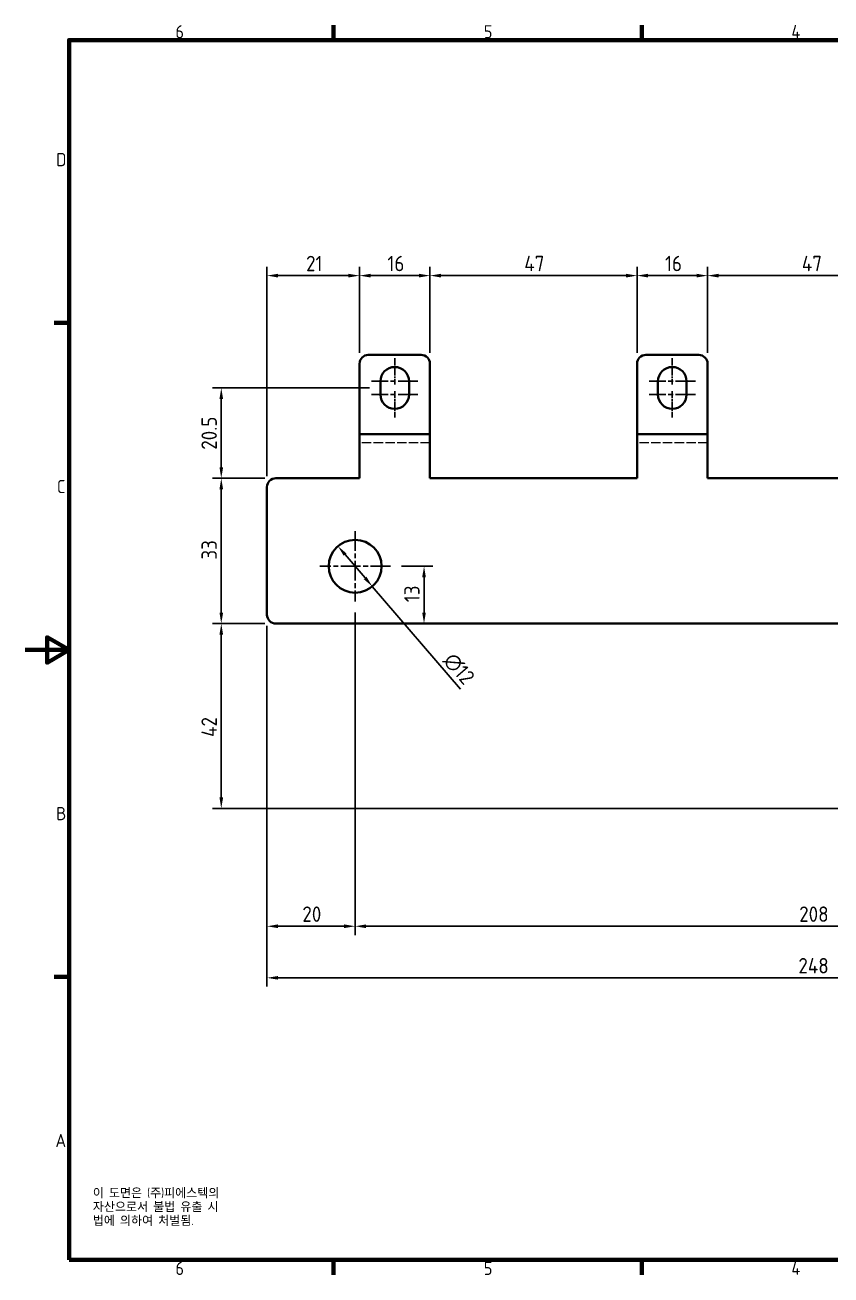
# Model space of a CAD drawing. Header units: millimetres. Extents: x 0 to 420, y 0 to 297.
# Drawn here: x 0 to 183, y 6.6 to 290.4 of the extents above; entities that cross this region are included whole.
import ezdxf

# ---------------------------------------------------------------- set-up
doc = ezdxf.new("R2010")
doc.units = ezdxf.units.MM
doc.linetypes.add('CHAIN', pattern=[0.3543, 0.2362, -0.0295, 0.0591, -0.0295])
doc.linetypes.add('DASHED', pattern=[0.2067, 0.1654, -0.0413])
doc.layers.get('0').update_dxf_attribs({"color": 3, "lineweight": 25})
for name, color, linetype, lineweight in [('가려진 것(ISO)', 2, 'DASHED', 18), ('가시적인 것(ISO)', 3, 'Continuous', 40), ('경계(ISO)', 7, 'Continuous', 70), ('기호(ISO)', 5, 'Continuous', 25), ('중심 표식(ISO)', 1, 'Continuous', 25), ('치수(ISO)', 7, 'Continuous', 25)]:
    doc.layers.add(name, color=color, linetype=linetype, lineweight=lineweight)
doc.styles.add('문자 텍스트_M2B', font='isocp.shx')
doc.styles.add('문자 텍스트_PSTEK_POSCO', font='isocp.shx')
doc.styles.add('치수 텍스트_PSTEK_POSCO', font='isocp.shx')
doc.dimstyles.new('치수_PSTEK_POSCO', dxfattribs={"dimtxt": 3.5, "dimasz": 2.5, "dimexe": 2, "dimexo": 2.5, "dimgap": 1, "dimtad": 1, "dimrnd": 1e-08, "dimdsep": 46, "dimtxsty": '치수 텍스트_PSTEK_POSCO', "dimcen": 0.09, "dimdle": 10, "dimclrd": 7, "dimclre": 7, "dimclrt": 2, "dimadec": 1, "dimazin": 2, "dimtfac": 1, "dimtmove": 0, "dimatfit": 3, "dimfxl": 0, "dimtolj": 1, "dimlwd": -1, "dimlwe": -1, "dimarcsym": 0})

# ---------------------------------------------------------------- blocks, each defined once
blk = doc.blocks.new('경계 Default Border')
at = {"layer": '경계(ISO)'}
for p, q in [((70, 287), (70, 290.4)), ((140, 287), (140, 290.4)), ((10, 222.75), (6.6, 222.75)), ((10, 74.25), (6.6, 74.25)), ((70, 10), (70, 6.6)), ((140, 10), (140, 6.6))]:
    blk.add_line(p, q, dxfattribs=at)
at = {"layer": '경계(ISO)', "flags": 128}
for points in [[(10, 10), (10, 287), (410, 287), (410, 10), (10, 10)], [(0, 148.5), (10, 148.5), (5, 151.39), (5, 145.61), (10, 148.5)]]:
    blk.add_lwpolyline(points, dxfattribs=at)
at = {"layer": '경계(ISO)', "color": 2, "char_height": 3, "attachment_point": 7, "style": '문자 텍스트_M2B'}
for s, insert in [('6', (34.14, 287.37)), ('5', (104.14, 287.37)), ('4', (173.97, 287.4)), ('D', (7.08, 258.35)), ('C', (7.24, 184.1)), ('B', (7.08, 109.85)), ('A', (6.91, 35.62)), ('6', (34.14, 6.57)), ('5', (104.14, 6.57)), ('4', (173.97, 6.6))]:
    blk.add_mtext(s, dxfattribs=dict(at, insert=insert))
blk = doc.blocks.new('*D22')
at = {"layer": 'Defpoints', "color": 0, "transparency": 16777216}
for p in [(75.93, 233.5), (75.93, 213.5), (54.93, 185.5)]:
    blk.add_point(p, dxfattribs=at)
at = {"layer": '치수(ISO)', "color": 7, "transparency": 16777216}
for p, q in [((54.93, 188), (54.93, 235.5)), ((57.43, 233.5), (73.43, 233.5)), ((75.93, 216), (75.93, 235.5))]:
    blk.add_line(p, q, dxfattribs=at)
for points in [[(57.43, 233.92), (57.43, 233.08), (54.93, 233.5)], [(73.43, 233.92), (73.43, 233.08), (75.93, 233.5)]]:
    blk.add_solid(points, dxfattribs=at)
at = {"layer": '치수(ISO)', "color": 2, "transparency": 16777216, "insert": (63.8, 236.25), "char_height": 3.5, "attachment_point": 4, "style": '치수 텍스트_PSTEK_POSCO'}
blk.add_mtext('\\A1;21', dxfattribs=at)
blk = doc.blocks.new('*D23')
at = {"layer": 'Defpoints', "color": 0, "transparency": 16777216}
for p in [(91.93, 233.5), (75.93, 213.5), (91.93, 213.5)]:
    blk.add_point(p, dxfattribs=at)
at = {"layer": '치수(ISO)', "color": 7, "transparency": 16777216}
for p, q in [((75.93, 216), (75.93, 235.5)), ((78.43, 233.5), (89.43, 233.5)), ((91.93, 216), (91.93, 235.5))]:
    blk.add_line(p, q, dxfattribs=at)
for points in [[(78.43, 233.92), (78.43, 233.08), (75.93, 233.5)], [(89.43, 233.92), (89.43, 233.08), (91.93, 233.5)]]:
    blk.add_solid(points, dxfattribs=at)
at = {"layer": '치수(ISO)', "color": 2, "transparency": 16777216, "insert": (82.28, 236.25), "char_height": 3.5, "attachment_point": 4, "style": '치수 텍스트_PSTEK_POSCO'}
blk.add_mtext('\\A1;16', dxfattribs=at)
blk = doc.blocks.new('*D24')
at = {"layer": 'Defpoints', "color": 0, "transparency": 16777216}
for p in [(138.93, 233.5), (91.93, 213.5), (138.93, 213.5)]:
    blk.add_point(p, dxfattribs=at)
at = {"layer": '치수(ISO)', "color": 7, "transparency": 16777216}
for p, q in [((91.93, 216), (91.93, 235.5)), ((94.43, 233.5), (136.43, 233.5)), ((138.93, 216), (138.93, 235.5))]:
    blk.add_line(p, q, dxfattribs=at)
for points in [[(94.43, 233.92), (94.43, 233.08), (91.93, 233.5)], [(136.43, 233.92), (136.43, 233.08), (138.93, 233.5)]]:
    blk.add_solid(points, dxfattribs=at)
at = {"layer": '치수(ISO)', "color": 2, "transparency": 16777216, "insert": (113.34, 236.25), "char_height": 3.5, "attachment_point": 4, "style": '치수 텍스트_PSTEK_POSCO'}
blk.add_mtext('\\A1;47', dxfattribs=at)
blk = doc.blocks.new('*D25')
at = {"layer": 'Defpoints', "color": 0, "transparency": 16777216}
for p in [(154.93, 233.5), (138.93, 213.5), (154.93, 213.5)]:
    blk.add_point(p, dxfattribs=at)
at = {"layer": '치수(ISO)', "color": 7, "transparency": 16777216}
for p, q in [((138.93, 216), (138.93, 235.5)), ((141.43, 233.5), (152.43, 233.5)), ((154.93, 216), (154.93, 235.5))]:
    blk.add_line(p, q, dxfattribs=at)
for points in [[(141.43, 233.92), (141.43, 233.08), (138.93, 233.5)], [(152.43, 233.92), (152.43, 233.08), (154.93, 233.5)]]:
    blk.add_solid(points, dxfattribs=at)
at = {"layer": '치수(ISO)', "color": 2, "transparency": 16777216, "insert": (145.28, 236.25), "char_height": 3.5, "attachment_point": 4, "style": '치수 텍스트_PSTEK_POSCO'}
blk.add_mtext('\\A1;16', dxfattribs=at)
blk = doc.blocks.new('*D26')
at = {"layer": 'Defpoints', "color": 0, "transparency": 16777216}
for p in [(201.93, 233.5), (154.93, 213.5), (201.93, 213.5)]:
    blk.add_point(p, dxfattribs=at)
at = {"layer": '치수(ISO)', "color": 7, "transparency": 16777216}
for p, q in [((154.93, 216), (154.93, 235.5)), ((157.43, 233.5), (199.43, 233.5)), ((201.93, 216), (201.93, 235.5))]:
    blk.add_line(p, q, dxfattribs=at)
for points in [[(157.43, 233.92), (157.43, 233.08), (154.93, 233.5)], [(199.43, 233.92), (199.43, 233.08), (201.93, 233.5)]]:
    blk.add_solid(points, dxfattribs=at)
at = {"layer": '치수(ISO)', "color": 2, "transparency": 16777216, "insert": (176.34, 236.25), "char_height": 3.5, "attachment_point": 4, "style": '치수 텍스트_PSTEK_POSCO'}
blk.add_mtext('\\A1;47', dxfattribs=at)
blk = doc.blocks.new('*D31')
at = {"layer": 'Defpoints', "color": 0, "transparency": 16777216}
for p in [(44.55, 187.5), (56.93, 187.5), (56.93, 154.5)]:
    blk.add_point(p, dxfattribs=at)
at = {"layer": '치수(ISO)', "color": 7, "transparency": 16777216}
for p, q in [((54.43, 187.5), (42.55, 187.5)), ((44.55, 157), (44.55, 185)), ((54.43, 154.5), (42.55, 154.5))]:
    blk.add_line(p, q, dxfattribs=at)
for points in [[(44.14, 185), (44.97, 185), (44.55, 187.5)], [(44.14, 157), (44.97, 157), (44.55, 154.5)]]:
    blk.add_solid(points, dxfattribs=at)
at = {"layer": '치수(ISO)', "color": 2, "transparency": 16777216, "insert": (41.8, 169.01), "char_height": 3.5, "attachment_point": 4, "rotation": 90, "style": '치수 텍스트_PSTEK_POSCO'}
blk.add_mtext('\\A1;33', dxfattribs=at)
blk = doc.blocks.new('*D32')
at = {"layer": 'Defpoints', "color": 0, "transparency": 16777216}
for p in [(44.55, 154.5), (56.93, 154.5), (225.23, 112.5)]:
    blk.add_point(p, dxfattribs=at)
at = {"layer": '치수(ISO)', "color": 7, "transparency": 16777216}
for p, q in [((54.43, 154.5), (42.55, 154.5)), ((44.55, 115), (44.55, 152)), ((222.73, 112.5), (42.55, 112.5))]:
    blk.add_line(p, q, dxfattribs=at)
for points in [[(44.14, 152), (44.97, 152), (44.55, 154.5)], [(44.14, 115), (44.97, 115), (44.55, 112.5)]]:
    blk.add_solid(points, dxfattribs=at)
at = {"layer": '치수(ISO)', "color": 2, "transparency": 16777216, "insert": (41.8, 128.75), "char_height": 3.5, "attachment_point": 4, "rotation": 90, "style": '치수 텍스트_PSTEK_POSCO'}
blk.add_mtext('\\A1;42', dxfattribs=at)
blk = doc.blocks.new('*D33')
at = {"layer": 'Defpoints', "color": 0, "transparency": 16777216}
for p in [(44.55, 208), (80.68, 208), (56.93, 187.5)]:
    blk.add_point(p, dxfattribs=at)
at = {"layer": '치수(ISO)', "color": 7, "transparency": 16777216}
for p, q in [((78.18, 208), (42.55, 208)), ((44.55, 190), (44.55, 205.5)), ((54.43, 187.5), (42.55, 187.5))]:
    blk.add_line(p, q, dxfattribs=at)
for points in [[(44.14, 205.5), (44.97, 205.5), (44.55, 208)], [(44.14, 190), (44.97, 190), (44.55, 187.5)]]:
    blk.add_solid(points, dxfattribs=at)
at = {"layer": '치수(ISO)', "color": 2, "transparency": 16777216, "insert": (41.8, 193.96), "char_height": 3.5, "attachment_point": 4, "rotation": 90, "style": '치수 텍스트_PSTEK_POSCO'}
blk.add_mtext('\\A1;20.5', dxfattribs=at)
blk = doc.blocks.new('*D34')
at = {"layer": 'Defpoints', "color": 0, "transparency": 16777216}
for p in [(82.93, 167.5), (90.58, 167.5), (90.58, 154.5)]:
    blk.add_point(p, dxfattribs=at)
at = {"layer": '치수(ISO)', "color": 7, "transparency": 16777216}
for p, q in [((85.43, 167.5), (92.58, 167.5)), ((90.58, 157), (90.58, 165))]:
    blk.add_line(p, q, dxfattribs=at)
for points in [[(90.16, 165), (90.99, 165), (90.58, 167.5)], [(90.16, 157), (90.99, 157), (90.58, 154.5)]]:
    blk.add_solid(points, dxfattribs=at)
at = {"layer": '치수(ISO)', "color": 2, "transparency": 16777216, "insert": (87.83, 159.35), "char_height": 3.5, "attachment_point": 4, "rotation": 90, "style": '치수 텍스트_PSTEK_POSCO'}
blk.add_mtext('\\A1;13', dxfattribs=at)
blk = doc.blocks.new('*D35')
at = {"layer": 'Defpoints', "color": 0, "transparency": 16777216}
for p in [(71.03, 172.06), (78.83, 162.94)]:
    blk.add_point(p, dxfattribs=at)
at = {"layer": '치수(ISO)', "color": 7, "transparency": 16777216}
for p, q in [((72.65, 170.16), (77.21, 164.84)), ((78.83, 162.94), (98.83, 139.58))]:
    blk.add_line(p, q, dxfattribs=at)
for points in [[(72.97, 170.43), (72.34, 169.89), (71.03, 172.06)], [(77.52, 165.11), (76.89, 164.57), (78.83, 162.94)]]:
    blk.add_solid(points, dxfattribs=at)
at = {"layer": '치수(ISO)', "color": 2, "transparency": 16777216, "insert": (96.04, 147.08), "char_height": 3.5, "attachment_point": 4, "rotation": 310.5695, "style": '치수 텍스트_PSTEK_POSCO'}
blk.add_mtext('\\A1;∅12', dxfattribs=at)
blk = doc.blocks.new('*D36')
at = {"layer": 'Defpoints', "color": 0, "transparency": 16777216}
for p in [(74.93, 159.5), (54.93, 156.5), (74.93, 85.76)]:
    blk.add_point(p, dxfattribs=at)
at = {"layer": '치수(ISO)', "color": 7, "transparency": 16777216}
for p, q in [((74.93, 157), (74.93, 83.76)), ((54.93, 154), (54.93, 83.76)), ((57.43, 85.76), (72.43, 85.76))]:
    blk.add_line(p, q, dxfattribs=at)
for points in [[(57.43, 86.18), (57.43, 85.34), (54.93, 85.76)], [(72.43, 86.18), (72.43, 85.34), (74.93, 85.76)]]:
    blk.add_solid(points, dxfattribs=at)
at = {"layer": '치수(ISO)', "color": 2, "transparency": 16777216, "insert": (62.96, 88.51), "char_height": 3.5, "attachment_point": 4, "style": '치수 텍스트_PSTEK_POSCO'}
blk.add_mtext('\\A1;20', dxfattribs=at)
blk = doc.blocks.new('*D50')
at = {"layer": 'Defpoints', "color": 0, "transparency": 16777216}
for p in [(54.93, 156.5), (302.93, 156.5), (302.93, 74.05)]:
    blk.add_point(p, dxfattribs=at)
at = {"layer": '치수(ISO)', "color": 7, "transparency": 16777216}
for p, q in [((54.93, 154), (54.93, 72.05)), ((302.93, 154), (302.93, 72.05)), ((57.43, 74.05), (300.43, 74.05))]:
    blk.add_line(p, q, dxfattribs=at)
for points in [[(57.43, 74.47), (57.43, 73.64), (54.93, 74.05)], [(300.43, 74.47), (300.43, 73.64), (302.93, 74.05)]]:
    blk.add_solid(points, dxfattribs=at)
at = {"layer": '치수(ISO)', "color": 2, "transparency": 16777216, "insert": (175.56, 76.8), "char_height": 3.5, "attachment_point": 4, "style": '치수 텍스트_PSTEK_POSCO'}
blk.add_mtext('\\A1;248', dxfattribs=at)
blk = doc.blocks.new('*D51')
at = {"layer": 'Defpoints', "color": 0, "transparency": 16777216}
for p in [(74.93, 159.5), (282.93, 159.5), (282.93, 85.76)]:
    blk.add_point(p, dxfattribs=at)
at = {"layer": '치수(ISO)', "color": 7, "transparency": 16777216}
for p, q in [((74.93, 157), (74.93, 83.76)), ((282.93, 157), (282.93, 83.76)), ((77.43, 85.76), (280.43, 85.76))]:
    blk.add_line(p, q, dxfattribs=at)
for points in [[(77.43, 86.18), (77.43, 85.34), (74.93, 85.76)], [(280.43, 86.18), (280.43, 85.34), (282.93, 85.76)]]:
    blk.add_solid(points, dxfattribs=at)
at = {"layer": '치수(ISO)', "color": 2, "transparency": 16777216, "insert": (175.74, 88.51), "char_height": 3.5, "attachment_point": 4, "style": '치수 텍스트_PSTEK_POSCO'}
blk.add_mtext('\\A1;208', dxfattribs=at)

msp = doc.modelspace()

# ---------------------------------------------------------------- linework, layer by layer
at = {"layer": '가려진 것(ISO)', "ltscale": 12.901145}
for p, q in [((91.931, 195.501), (75.931, 195.501)), ((154.931, 195.501), (138.931, 195.501))]:
    msp.add_line(p, q, dxfattribs=at)
at = {"layer": '가시적인 것(ISO)'}
for p, q in [((75.931, 213.501), (75.931, 199.501)), ((89.931, 215.501), (77.931, 215.501)), ((91.931, 199.501), (91.931, 213.501)), ((138.931, 213.501), (138.931, 199.501)), ((152.931, 215.501), (140.931, 215.501)), ((154.931, 199.501), (154.931, 213.501)), ((80.681, 206.501), (80.681, 209.501)), ((87.181, 209.501), (87.181, 206.501)), ((143.681, 206.501), (143.681, 209.501)), ((150.181, 209.501), (150.181, 206.501)), ((75.931, 199.501), (75.931, 197.501)), ((91.931, 197.501), (91.931, 199.501)), ((138.931, 199.501), (138.931, 197.501)), ((154.931, 197.501), (154.931, 199.501)), ((75.931, 193.501), (75.931, 197.501)), ((75.931, 197.501), (91.931, 197.501)), ((91.931, 197.501), (91.931, 193.501)), ((138.931, 193.501), (138.931, 197.501)), ((138.931, 197.501), (154.931, 197.501)), ((154.931, 197.501), (154.931, 193.501)), ((75.931, 193.501), (75.931, 187.501)), ((91.931, 187.501), (91.931, 193.501)), ((138.931, 193.501), (138.931, 187.501)), ((154.931, 187.501), (154.931, 193.501)), ((75.931, 187.501), (56.931, 187.501)), ((138.931, 187.501), (91.931, 187.501)), ((201.931, 187.501), (154.931, 187.501)), ((54.931, 185.501), (54.931, 156.501)), ((56.931, 154.501), (221.231, 154.501))]:
    msp.add_line(p, q, dxfattribs=at)
msp.add_circle((74.931, 167.501), 6, dxfattribs=at)
for centre, radius, start, end in [((77.931, 213.501), 2, 90, 180), ((89.931, 213.501), 2, 0, 90), ((140.931, 213.501), 2, 90, 180), ((152.931, 213.501), 2, 0, 90), ((83.931, 209.501), 3.25, 0, 180), ((146.931, 209.501), 3.25, 0, 180), ((83.931, 206.501), 3.25, 180, 0), ((146.931, 206.501), 3.25, 180, 0), ((56.931, 185.501), 2, 90, 180), ((56.931, 156.501), 2, 180, 270)]:
    msp.add_arc(centre, radius, start, end, dxfattribs=at)
at = {"layer": '중심 표식(ISO)', "linetype": 'CHAIN', "ltscale": 6.667144}
for p, q in [((83.931, 214.751), (83.931, 208.751)), ((146.931, 214.751), (146.931, 208.751)), ((83.931, 207.251), (83.931, 201.251)), ((146.931, 207.251), (146.931, 201.251))]:
    msp.add_line(p, q, dxfattribs=at)
at = {"layer": '중심 표식(ISO)', "linetype": 'CHAIN', "ltscale": 19.051651}
for p, q in [((89.181, 209.501), (78.681, 209.501)), ((152.181, 209.501), (141.681, 209.501)), ((89.181, 206.501), (78.681, 206.501)), ((152.181, 206.501), (141.681, 206.501)), ((74.931, 175.501), (74.931, 159.501)), ((82.931, 167.501), (66.931, 167.501))]:
    msp.add_line(p, q, dxfattribs=at)

# ---------------------------------------------------------------- block references
msp.add_blockref('경계 Default Border', (0, 0))

# ---------------------------------------------------------------- texts
at = {"layer": '기호(ISO)', "color": 7, "insert": (15.395, 26.228), "char_height": 2, "width": 51.24014, "attachment_point": 1, "line_spacing_factor": 0.944221, "style": '문자 텍스트_PSTEK_POSCO'}
msp.add_mtext('{이 도면은 (주)피에스텍의\\P자산으로서 불법 유출 시 \\P법에 의하여 처벌됨.}', dxfattribs=at)

# ---------------------------------------------------------------- dimensions: what is measured, and where the dimension line sits
at = {"layer": '치수(ISO)', "color": 7}
for base, p1, p2, angle, override, picture, middle in [((75.931, 233.501), (54.931, 185.501), (75.931, 213.501), 180, {"dimdec": 2, "dimtp": 0, "dimtm": 0, "dimtdec": 2, "dimtofl": 0, "dimatfit": 1}, '*D22', (65.421, 233.501)), ((91.931, 233.501), (75.931, 213.501), (91.931, 213.501), 180, {"dimdec": 2, "dimtp": 0, "dimtm": 0, "dimtdec": 2, "dimtofl": 0, "dimatfit": 1}, '*D23', (83.941, 233.501)), ((138.931, 233.501), (91.931, 213.501), (138.931, 213.501), 180, {"dimdec": 2, "dimtp": 0, "dimtm": 0, "dimtdec": 2, "dimtofl": 0, "dimatfit": 1}, '*D24', (115.441, 233.501)), ((154.931, 233.501), (138.931, 213.501), (154.931, 213.501), 180, {"dimdec": 2, "dimtp": 0, "dimtm": 0, "dimtdec": 2, "dimtofl": 0, "dimatfit": 1}, '*D25', (146.941, 233.501)), ((201.931, 233.501), (154.931, 213.501), (201.931, 213.501), 180, {"dimdec": 2, "dimtp": 0, "dimtm": 0, "dimtdec": 2, "dimtofl": 0, "dimatfit": 1}, '*D26', (178.441, 233.501)), ((44.554, 208.001), (56.931, 187.501), (80.681, 208.001), 90, {"dimdec": 2, "dimtp": 0, "dimtm": 0, "dimtdec": 2, "dimtofl": 0, "dimatfit": 1}, '*D33', (44.554, 197.751)), ((44.554, 187.501), (56.931, 154.501), (56.931, 187.501), 90, {"dimdec": 2, "dimtp": 0, "dimtm": 0, "dimtdec": 2, "dimtofl": 0, "dimatfit": 1}, '*D31', (44.554, 171.011)), ((90.578, 167.501), (90.578, 154.501), (82.931, 167.501), 270, {"dimdec": 2, "dimse1": 1, "dimtp": 0, "dimtm": 0, "dimtdec": 2, "dimtofl": 0, "dimatfit": 1}, '*D34', (90.578, 161.001)), ((74.931, 85.759), (54.931, 156.501), (74.931, 159.501), 180, {"dimdec": 2, "dimtp": 0, "dimtm": 0, "dimtdec": 2, "dimtofl": 0, "dimatfit": 1}, '*D36', (64.931, 85.759)), ((282.931, 85.759), (74.931, 159.501), (282.931, 159.501), 180, {"dimdec": 2, "dimtp": 0, "dimtm": 0, "dimtdec": 2, "dimtofl": 0, "dimatfit": 1}, '*D51', (178.931, 85.759)), ((302.931, 74.054), (54.931, 156.501), (302.931, 156.501), 180, {"dimdec": 2, "dimtp": 0, "dimtm": 0, "dimtdec": 2, "dimtofl": 0, "dimatfit": 1}, '*D50', (178.931, 74.054)), ((44.554, 154.501), (225.231, 112.501), (56.931, 154.501), 90, {"dimdec": 2, "dimtp": 0, "dimtm": 0, "dimtdec": 2, "dimtofl": 0, "dimatfit": 1}, '*D32', (44.554, 130.953))]:
    dim = msp.add_linear_dim(base=base, p1=p1, p2=p2, angle=angle, dimstyle='치수_PSTEK_POSCO', override=override, dxfattribs=at)
    dim.commit()
    dim.dimension.update_dxf_attribs({"geometry": picture, "text_midpoint": middle, "dimtype": 160})
dim = msp.add_diameter_dim_2p(p1=(71.028, 172.059), p2=(78.833, 162.943), dimstyle='치수_PSTEK_POSCO', override={"dimdec": 2, "dimlfac": 1, "dimtp": 0, "dimtm": 0, "dimtdec": 2, "dimatfit": 2}, dxfattribs=at)
dim.commit()
dim.dimension.update_dxf_attribs({"geometry": '*D35', "text_midpoint": (96.067, 142.814), "dimtype": 163})

doc.saveas('drawing.dxf')
